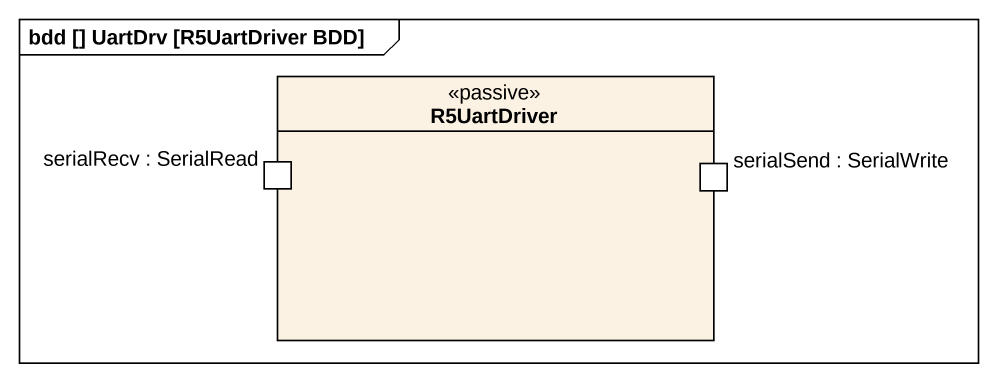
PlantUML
@startuml
mainframe bdd [] UartDrv [R5UartDriver BDD]
rectangle R5UartDriver <<passive>> {
  port "serialRecv : SerialRead" as serialRecv_SerialRead
  port "serialSend : SerialWrite" as serialSend_SerialWrite
}
@enduml
